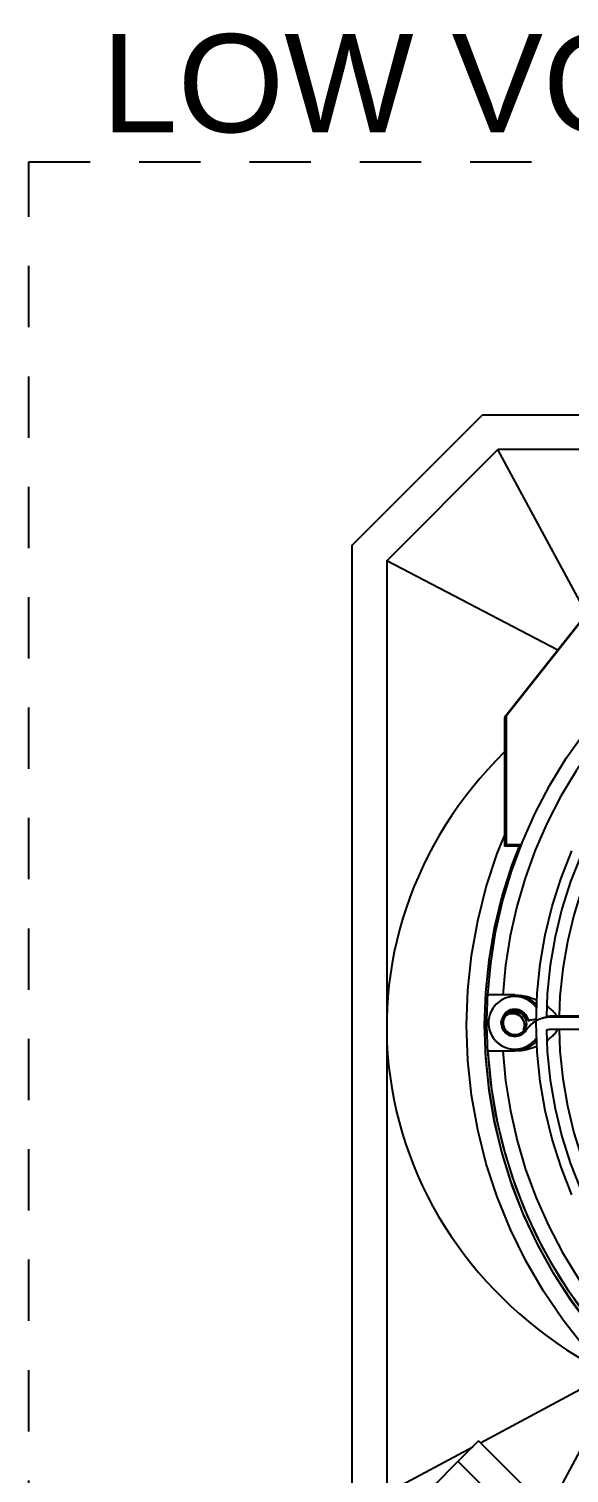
# Model space of a CAD drawing. Header units: inches. Extents: x 0 to 34.2, y 0 to 22.
# Drawn here: x 6.412 to 7.513, y 12.537 to 15.481 of the extents above; entities that cross this region are included whole.
import ezdxf
from ezdxf.enums import TextEntityAlignment as Align

# ---------------------------------------------------------------- set-up
doc = ezdxf.new("R2010")
doc.units = ezdxf.units.IN
doc.header["$MEASUREMENT"] = 0
doc.linetypes.add('HIDDEN2', pattern=[0.1875, 0.125, -0.0625])
doc.layers.add('LOCBOX', color=3, linetype='HIDDEN2')
doc.layers.add('SYMS', color=7, linetype='Continuous')
doc.styles.get("Standard").update_dxf_attribs({"font": 'arial.ttf'})
doc.styles.add('WD', font='romans.shx', dxfattribs={"height": 0.185})

# ---------------------------------------------------------------- blocks, each defined once
blk = doc.blocks.new('HDV1_FAN_001')
at = {"color": 7, "linetype": 'Continuous'}
for p, q in [((2.8435, 2.7419), (0.882, 2.7419)), ((2.8435, 2.7419), (3.1099, 2.4755)), ((2.8126, 2.6711), (0.9128, 2.6711)), ((0.9128, 2.6711), (1.0067, 2.4958)), ((2.6306, 2.3223), (2.8126, 2.6711)), ((2.8126, 2.6711), (3.0391, 2.4446)), ((1.0151, 2.48), (1.1549, 2.2188)), ((3.1099, 2.4755), (3.1098, 0.514)), ((1.1386, 2.2026), (0.6863, 2.4446)), ((1.8139, 2.4649), (1.8139, 2.4344)), ((1.8728, 2.4672), (1.8654, 2.4671)), ((1.8736, 2.4708), (1.8661, 2.4714)), ((1.8662, 2.471), (1.8736, 2.4705)), ((1.878, 2.4666), (1.8728, 2.4672)), ((1.9089, 2.4479), (1.9089, 2.4479)), ((1.9278, 2.4344), (1.9278, 2.4649)), ((2.705, 2.2634), (3.0391, 2.4446)), ((3.039, 0.5448), (3.0391, 2.4446)), ((1.8139, 2.4344), (1.8138, 2.4251)), ((1.8138, 2.4251), (1.8138, 2.4097)), ((1.886, 2.4278), (1.8854, 2.4285)), ((1.8881, 2.4242), (1.886, 2.4278)), ((1.8895, 2.4203), (1.8881, 2.4242)), ((1.8903, 2.4293), (1.8903, 2.4293)), ((1.9277, 2.4251), (1.9278, 2.4344)), ((1.9277, 2.4097), (1.9277, 2.4251)), ((2.2311, 2.4311), (2.2344, 2.4277)), ((2.4932, 2.4311), (2.2311, 2.4311)), ((2.2311, 2.3975), (2.2311, 2.4311)), ((2.4965, 2.4277), (2.2344, 2.4277)), ((2.2344, 2.4277), (2.2344, 2.3962)), ((2.4965, 2.4277), (2.4932, 2.4311)), ((2.7666, 2.2146), (2.4932, 2.4311)), ((2.4965, 2.4277), (2.77, 2.2112)), ((1.8139, 2.4058), (1.8138, 2.4097)), ((1.814, 2.4031), (1.8146, 2.3972)), ((1.8512, 2.3959), (1.8538, 2.3928)), ((1.8564, 2.3922), (1.8604, 2.3908)), ((1.8354, 2.365), (1.8305, 2.3693)), ((1.8757, 2.3815), (1.8761, 2.3795)), ((1.8761, 2.3795), (1.8768, 2.3751)), ((1.8769, 2.3735), (1.8761, 2.3783)), ((1.8782, 2.366), (1.8769, 2.3735)), ((1.8581, 2.3342), (1.8581, 2.3301)), ((1.8581, 2.3301), (1.8581, 1.5781)), ((1.8844, 2.3262), (1.8843, 2.3342)), ((1.8843, 1.5781), (1.8844, 2.3262))]:
    blk.add_line(p, q, dxfattribs=at)
at = {"color": 6, "linetype": 'Continuous'}
for p, q in [((0.8354, 2.6671), (1.0188, 2.4837)), ((0.9771, 2.5254), (0.8401, 2.3884)), ((0.8818, 2.3467), (1.0188, 2.4837))]:
    blk.add_line(p, q, dxfattribs=at)
at = {"color": 7, "linetype": 'Continuous'}
for points in [[(1.1555, 2.2188), (1.2086, 2.2671), (1.2646, 2.3113), (1.3238, 2.3515), (1.3856, 2.3875), (1.4497, 2.419), (1.5159, 2.446), (1.5838, 2.4682), (1.6531, 2.4856), (1.7234, 2.4981), (1.7944, 2.5056), (1.8658, 2.5081), (1.9371, 2.5056), (2.0082, 2.4981), (2.0785, 2.4856), (2.1478, 2.4682), (2.2157, 2.446), (2.2522, 2.4311)], [(1.8088, 2.47), (1.7417, 2.4638), (1.6756, 2.453), (1.6102, 2.4377), (1.546, 2.418), (1.4833, 2.3939), (1.4224, 2.3656), (1.3637, 2.3333), (1.3072, 2.2969), (1.2532, 2.2566), (1.202, 2.2127), (1.154, 2.1653), (1.1094, 2.1148), (1.0684, 2.0614), (1.0312, 2.0054), (0.9979, 1.947), (0.9688, 1.8864), (0.9438, 1.8241)], [(0.945, 1.8261), (0.9698, 1.8878), (0.9987, 1.9477), (1.0317, 2.0054), (1.0684, 2.0607), (1.1088, 2.1134), (1.1527, 2.1633), (1.1999, 2.2101), (1.2501, 2.2536), (1.3033, 2.2936), (1.359, 2.33), (1.4169, 2.3624), (1.4769, 2.3908), (1.5389, 2.4151), (1.6025, 2.4352), (1.6673, 2.451), (1.7331, 2.4623), (1.7993, 2.4691), (1.8661, 2.4714)], [(1.8138, 2.4649), (1.8027, 2.4645), (1.7356, 2.4575), (1.6689, 2.4459), (1.6032, 2.4297), (1.5388, 2.409), (1.476, 2.384), (1.4151, 2.3546), (1.3564, 2.3212), (1.2999, 2.2836), (1.2462, 2.2422), (1.1955, 2.1973), (1.148, 2.1489), (1.104, 2.0974), (1.0636, 2.043), (1.0272, 1.986), (0.9947, 1.9266), (0.9665, 1.8652), (0.9425, 1.8019)], [(0.9367, 1.7831), (0.9587, 1.845), (0.9848, 1.9053), (1.0148, 1.9637), (1.0487, 2.02), (1.0862, 2.0738), (1.1273, 2.125), (1.1717, 2.1733), (1.2192, 2.2185), (1.2696, 2.2605), (1.3227, 2.2989), (1.3782, 2.3337), (1.4358, 2.3647), (1.4955, 2.3918), (1.5568, 2.4149), (1.6196, 2.4338), (1.6836, 2.4485), (1.7483, 2.4589), (1.8139, 2.4649)], [(1.8138, 2.465), (1.8233, 2.4655), (1.8327, 2.4659), (1.8422, 2.4663), (1.8517, 2.4665), (1.8612, 2.4666), (1.8707, 2.4667)], [(1.9089, 2.4479), (1.9047, 2.4516), (1.9001, 2.4549), (1.8953, 2.4577), (1.8902, 2.46), (1.8849, 2.4617), (1.8795, 2.4629), (1.8739, 2.4635), (1.8683, 2.4635), (1.8628, 2.463), (1.8573, 2.4619), (1.852, 2.4602), (1.8469, 2.458), (1.842, 2.4552), (1.8375, 2.452), (1.8334, 2.4484), (1.8296, 2.4443), (1.8262, 2.4398), (1.8234, 2.4349), (1.821, 2.4299), (1.8192, 2.4246), (1.8179, 2.4192), (1.8173, 2.4137), (1.8171, 2.4082), (1.8176, 2.4028), (1.8185, 2.3976), (1.8199, 2.3927), (1.8217, 2.3881), (1.8239, 2.3838), (1.8263, 2.3798), (1.8289, 2.3763), (1.8315, 2.3732), (1.8328, 2.3719)], [(1.9089, 2.4479), (1.9074, 2.4493), (1.903, 2.4529), (1.8982, 2.4561), (1.8931, 2.4588), (1.8878, 2.4609), (1.8823, 2.4624), (1.8767, 2.4633), (1.871, 2.4636), (1.8653, 2.4633), (1.8597, 2.4624), (1.8542, 2.4609), (1.8489, 2.4589), (1.8438, 2.4563), (1.839, 2.4532), (1.8346, 2.4496), (1.8306, 2.4455), (1.8272, 2.4411), (1.8242, 2.4364), (1.8218, 2.4317), (1.8199, 2.4268), (1.8185, 2.422), (1.8176, 2.4172), (1.8172, 2.4124), (1.8172, 2.4078)], [(1.8661, 2.4714), (1.8585, 2.4708), (1.8513, 2.4694), (1.8442, 2.467), (1.842, 2.4659)], [(1.8433, 2.4659), (1.8446, 2.4666), (1.8516, 2.469), (1.8589, 2.4704), (1.8662, 2.471)], [(1.8661, 2.4714), (1.9327, 2.4691), (1.9987, 2.4623), (2.0644, 2.4511), (2.1291, 2.4354), (2.1925, 2.4154), (2.2311, 2.4003)], [(1.8707, 2.4667), (1.8802, 2.4666), (1.8897, 2.4665), (1.8992, 2.4663), (1.9087, 2.4659), (1.9182, 2.4655), (1.9277, 2.465)], [(1.8736, 2.4705), (1.8809, 2.4691), (1.8879, 2.4667), (1.889, 2.4662)], [(1.9007, 2.3652), (1.905, 2.3684), (1.9093, 2.3724), (1.9132, 2.3767), (1.9165, 2.3814), (1.9192, 2.3865), (1.9214, 2.3917), (1.9231, 2.3972), (1.9241, 2.4028), (1.9246, 2.4086), (1.9244, 2.4143), (1.9236, 2.42), (1.9222, 2.4256), (1.9202, 2.431), (1.9177, 2.4362), (1.9146, 2.441), (1.9111, 2.4454), (1.9089, 2.4479)], [(1.9163, 2.3812), (1.919, 2.386), (1.9212, 2.3911), (1.9229, 2.3964), (1.924, 2.4019), (1.9245, 2.4074), (1.9245, 2.413), (1.9239, 2.4186), (1.9227, 2.424), (1.9209, 2.4293), (1.9186, 2.4344), (1.9158, 2.4392), (1.9126, 2.4437), (1.9089, 2.4479)], [(1.9278, 2.4649), (1.992, 2.4591), (2.0553, 2.4491), (2.1179, 2.4349), (2.1795, 2.4167), (2.2397, 2.3945), (2.2984, 2.3684), (2.3551, 2.3385), (2.4099, 2.305), (2.4623, 2.268), (2.5121, 2.2276), (2.5638, 2.1795)], [(1.8139, 2.4344), (1.7523, 2.4286), (1.6914, 2.419), (1.6312, 2.4053), (1.572, 2.3878), (1.5141, 2.3665), (1.4577, 2.3415), (1.403, 2.3128), (1.3503, 2.2807), (1.2998, 2.2452), (1.2517, 2.2065), (1.2062, 2.1647), (1.1636, 2.1201), (1.124, 2.0729), (1.0874, 2.0231)], [(1.8749, 2.4371), (1.8715, 2.4374), (1.8681, 2.4373), (1.8648, 2.4367), (1.8615, 2.4358), (1.8585, 2.4344), (1.8556, 2.4328), (1.8529, 2.4308), (1.8505, 2.4284), (1.8484, 2.4258), (1.8467, 2.423), (1.8452, 2.4199), (1.8442, 2.4167), (1.8436, 2.4134), (1.8433, 2.4101), (1.8435, 2.4068), (1.8441, 2.4035), (1.8451, 2.4003), (1.8464, 2.3972), (1.8482, 2.3942), (1.8505, 2.3914), (1.8513, 2.3906)], [(1.8513, 2.3906), (1.85, 2.3919), (1.8478, 2.3948), (1.846, 2.398), (1.8447, 2.4013), (1.8438, 2.4047), (1.8434, 2.4082), (1.8434, 2.4116), (1.8438, 2.415), (1.8447, 2.4183), (1.846, 2.4216), (1.8476, 2.4246), (1.8497, 2.4274), (1.8521, 2.43), (1.8548, 2.4322), (1.8578, 2.4341), (1.861, 2.4355), (1.8643, 2.4366), (1.8678, 2.4372), (1.8712, 2.4374), (1.8747, 2.4371), (1.8781, 2.4364)], [(1.851, 2.4233), (1.8489, 2.4195), (1.8476, 2.4157), (1.8469, 2.4115), (1.8469, 2.4074), (1.8477, 2.4033), (1.8491, 2.3995), (1.8512, 2.3959)], [(1.8877, 2.4266), (1.8844, 2.4294), (1.8808, 2.4314), (1.8768, 2.4328), (1.8727, 2.4335), (1.8686, 2.4335), (1.8645, 2.4328), (1.8606, 2.4313), (1.8569, 2.4292), (1.8538, 2.4265), (1.851, 2.4233)], [(1.8903, 2.4293), (1.891, 2.4286), (1.8932, 2.4259), (1.8951, 2.423), (1.8965, 2.4198), (1.8976, 2.4165), (1.8982, 2.4131), (1.8984, 2.4096), (1.8981, 2.4061), (1.8974, 2.4027), (1.8963, 2.3993), (1.8947, 2.3962), (1.8928, 2.3932), (1.8904, 2.3905), (1.8877, 2.3881), (1.8847, 2.3861), (1.8815, 2.3845), (1.8781, 2.3833), (1.8754, 2.3827)], [(1.8903, 2.4293), (1.8898, 2.4298), (1.8873, 2.432), (1.8844, 2.4338), (1.8814, 2.4353), (1.8782, 2.4364)], [(1.8845, 2.4338), (1.8874, 2.4318), (1.8901, 2.4296), (1.8903, 2.4293)], [(1.8889, 2.4211), (1.8897, 2.417), (1.8897, 2.4128), (1.8891, 2.4087), (1.8877, 2.4047), (1.8856, 2.401)], [(1.8862, 2.4004), (1.8883, 2.4041), (1.8896, 2.408), (1.8903, 2.4121), (1.8903, 2.4163), (1.8895, 2.4203)], [(1.8905, 2.3961), (1.8925, 2.3999), (1.8939, 2.4037), (1.8946, 2.4079), (1.8946, 2.412), (1.8938, 2.4161), (1.8924, 2.4199), (1.8903, 2.4235), (1.8877, 2.4266)], [(1.8896, 2.4243), (1.8917, 2.4207), (1.8932, 2.4168), (1.8939, 2.4127), (1.894, 2.4085), (1.8933, 2.4044), (1.892, 2.4005), (1.8899, 2.3967)], [(1.8926, 2.393), (1.8945, 2.3958), (1.896, 2.3988), (1.8972, 2.4019), (1.898, 2.4052), (1.8983, 2.4085), (1.8983, 2.4119), (1.8978, 2.4152), (1.897, 2.4185), (1.8957, 2.4216), (1.8941, 2.4246), (1.8921, 2.4273), (1.8903, 2.4293)], [(2.7099, 1.931), (2.6797, 1.9838), (2.6463, 2.0344), (2.6097, 2.0829), (2.5701, 2.1289), (2.5276, 2.1723), (2.4824, 2.2129), (2.4347, 2.2505), (2.3847, 2.285), (2.3326, 2.3162), (2.2786, 2.3441), (2.223, 2.3684), (2.1659, 2.3891), (2.1076, 2.4061), (2.0483, 2.4194), (1.9884, 2.4288), (1.9278, 2.4344)], [(1.8304, 2.3694), (1.8256, 2.375), (1.8214, 2.3812), (1.8181, 2.3879), (1.8157, 2.3949), (1.8143, 2.4022), (1.8139, 2.4058)], [(1.8146, 2.3972), (1.8154, 2.3916), (1.8165, 2.3864), (1.8177, 2.3816), (1.8191, 2.377), (1.8205, 2.3727), (1.8221, 2.3687), (1.8236, 2.3649), (1.8237, 2.3646)], [(1.8175, 2.4033), (1.8183, 2.3989), (1.8193, 2.3947), (1.8207, 2.3906), (1.8223, 2.3868), (1.8242, 2.3832), (1.8264, 2.3798)], [(1.8513, 2.3906), (1.8528, 2.3891), (1.8546, 2.3877), (1.857, 2.386), (1.8601, 2.3837), (1.8632, 2.3811), (1.8642, 2.3802)], [(1.8539, 2.3928), (1.8571, 2.39), (1.8607, 2.388), (1.8646, 2.3866), (1.8687, 2.3859), (1.8729, 2.3859), (1.877, 2.3866)], [(1.8899, 2.3967), (1.8871, 2.3935), (1.884, 2.3908), (1.8804, 2.3887), (1.8765, 2.3872), (1.8725, 2.3865), (1.8683, 2.3864), (1.8642, 2.3871), (1.8603, 2.3885), (1.8567, 2.3905)], [(1.8856, 2.401), (1.8829, 2.3977), (1.8797, 2.3951), (1.8761, 2.393), (1.8722, 2.3915), (1.8682, 2.3908), (1.8641, 2.3907), (1.86, 2.3914)], [(1.8604, 2.3908), (1.8645, 2.3901), (1.8686, 2.3901), (1.8727, 2.3909), (1.8766, 2.3923), (1.8803, 2.3944), (1.8835, 2.3971), (1.8862, 2.4004)], [(1.8754, 2.3827), (1.8789, 2.3835), (1.8821, 2.3848), (1.8851, 2.3863), (1.8879, 2.3883), (1.8904, 2.3905)], [(1.877, 2.3866), (1.8809, 2.3881), (1.8846, 2.3902), (1.8877, 2.3929), (1.8905, 2.3961)], [(1.9267, 2.3991), (1.9258, 2.3949), (1.9234, 2.3879), (1.9201, 2.3812), (1.9159, 2.375), (1.911, 2.3694), (1.906, 2.3651)], [(1.9164, 2.3647), (1.9166, 2.365), (1.9182, 2.3688), (1.9198, 2.3728), (1.9214, 2.3771), (1.9229, 2.3816), (1.9242, 2.3865), (1.9254, 2.3917), (1.9264, 2.3977)], [(1.9277, 2.4097), (1.9272, 2.4022), (1.9267, 2.3991)], [(1.5205, 2.2934), (1.5764, 2.3154), (1.6337, 2.3336), (1.692, 2.3478), (1.7512, 2.3581), (1.811, 2.3642), (1.8711, 2.3662), (1.9311, 2.3642), (1.9909, 2.3581), (2.0501, 2.3478), (2.1084, 2.3336), (2.1657, 2.3154), (2.2216, 2.2934)], [(1.8287, 2.3766), (1.8311, 2.3737), (1.8328, 2.3719)], [(1.8328, 2.3719), (1.8342, 2.3706), (1.837, 2.3681), (1.84, 2.3659), (1.841, 2.3652)], [(1.8642, 2.3802), (1.8659, 2.3785), (1.8685, 2.3757)], [(1.8754, 2.3661), (1.8737, 2.3689), (1.871, 2.3727), (1.8682, 2.3761), (1.8649, 2.3795), (1.8642, 2.3802)], [(1.8707, 2.373), (1.8728, 2.3701), (1.8745, 2.3675)], [(1.8745, 2.3675), (1.876, 2.365), (1.8773, 2.3626), (1.8782, 2.3606), (1.879, 2.3587)], [(1.8761, 2.3783), (1.8757, 2.3807), (1.8756, 2.3816), (1.8755, 2.3822), (1.8755, 2.3826), (1.8754, 2.3827)], [(1.8754, 2.3827), (1.8755, 2.3826), (1.8756, 2.3822), (1.8757, 2.3815)], [(1.8768, 2.3751), (1.8784, 2.3661), (1.8784, 2.366)], [(1.879, 2.3587), (1.8796, 2.3571), (1.8801, 2.3557), (1.8805, 2.3543), (1.8809, 2.353), (1.8813, 2.3517), (1.8816, 2.3505), (1.8818, 2.3492), (1.8821, 2.3479), (1.8823, 2.3464), (1.8825, 2.3445), (1.8828, 2.3421), (1.8829, 2.3392), (1.8829, 2.336)], [(1.9007, 2.3652), (1.9008, 2.3653), (1.9053, 2.3687), (1.9095, 2.3725)], [(1.8562, 2.3452), (1.8124, 2.3437), (1.754, 2.3377), (1.6962, 2.3278), (1.6392, 2.3139), (1.5833, 2.2961), (1.5287, 2.2746), (1.4757, 2.2494), (1.4245, 2.2206), (1.3755, 2.1884), (1.3287, 2.153), (1.2845, 2.1144), (1.243, 2.0729), (1.2044, 2.0287), (1.1689, 1.9819), (1.1368, 1.9329), (1.108, 1.8817), (1.0828, 1.8287), (1.0613, 1.7741), (1.0435, 1.7182), (1.0296, 1.6612), (1.0196, 1.6034), (1.0136, 1.545), (1.0116, 1.4864)], [(1.8347, 2.3445), (1.8353, 2.3436), (1.837, 2.3413), (1.8387, 2.339), (1.8404, 2.3369), (1.8421, 2.335), (1.8438, 2.3332), (1.8455, 2.3315), (1.8472, 2.3299), (1.8489, 2.3284), (1.8506, 2.3271), (1.8522, 2.3259), (1.8539, 2.3248), (1.8556, 2.3238), (1.8572, 2.3229), (1.8582, 2.3224)], [(1.8562, 2.3452), (1.8564, 2.3448), (1.8565, 2.3443), (1.8567, 2.3438), (1.8568, 2.3432), (1.857, 2.3427), (1.8571, 2.3422), (1.8572, 2.3417), (1.8573, 2.3412), (1.8574, 2.3406), (1.8575, 2.3401), (1.8576, 2.3396), (1.8577, 2.3391), (1.8578, 2.3386), (1.8579, 2.338), (1.8579, 2.3374), (1.858, 2.3367), (1.8581, 2.3359), (1.8581, 2.3351), (1.8581, 2.3342)], [(1.8829, 2.336), (1.883, 2.3208), (1.8829, 1.578)], [(2.7304, 1.4864), (2.7284, 1.545), (2.7224, 1.6034), (2.7124, 1.6612), (2.6985, 1.7182), (2.6808, 1.7741), (2.6592, 1.8287), (2.634, 1.8817), (2.6053, 1.9329), (2.5731, 1.9819), (2.5377, 2.0287), (2.4991, 2.0729), (2.4576, 2.1144), (2.4134, 2.153), (2.3666, 2.1884), (2.3176, 2.2206), (2.2664, 2.2494), (2.2134, 2.2746), (2.1588, 2.2961), (2.1029, 2.3139), (2.0459, 2.3278), (1.9881, 2.3377), (1.9297, 2.3437), (1.8832, 2.3453)], [(1.8843, 2.3342), (1.8842, 2.3379), (1.8839, 2.341), (1.8836, 2.3434), (1.8832, 2.3453)], [(1.8844, 2.3242), (1.8854, 2.3248), (1.8871, 2.3259), (1.8888, 2.3271), (1.8905, 2.3285), (1.8922, 2.3299), (1.894, 2.3315), (1.8957, 2.3332), (1.8974, 2.335), (1.8992, 2.337), (1.9009, 2.3391), (1.9027, 2.3413), (1.9044, 2.3437), (1.905, 2.3446)], [(1.8582, 2.3193), (1.8132, 2.3178), (1.7571, 2.312), (1.7015, 2.3025), (1.6466, 2.2893), (1.5928, 2.2723), (1.5403, 2.2517), (1.4892, 2.2277), (1.44, 2.2002), (1.3927, 2.1694), (1.3476, 2.1355), (1.3049, 2.0986), (1.2647, 2.059), (1.2274, 2.0167), (1.1974, 1.9775)], [(2.4578, 2.076), (2.43, 2.1025), (2.3875, 2.1388), (2.3426, 2.1721), (2.2956, 2.2023), (2.2466, 2.2293), (2.196, 2.253), (2.1439, 2.2732), (2.0905, 2.2898), (2.0362, 2.3028), (1.9811, 2.3122), (1.9254, 2.3178), (1.8844, 2.3192)]]:
    blk.add_lwpolyline(points, dxfattribs=at)
blk.add_ellipse((1.8686, 1.7977), major_axis=(-0.0421, 0.8726), ratio=0.927837, start_param=-0.803719, end_param=1.022947, dxfattribs=at)
at = {"style": 'WD', "width": 0.7}
for tag, p in [('LOC', (1.875, 3.0625)), ('XREF', (3.4104, 2.0312)), ('INST', (3.3958, 1.875))]:
    blk.add_attdef(tag, text='', height=0.125, dxfattribs=at).set_placement(p, align=Align.CENTER)
at = {"style": 'WD'}
blk.add_attdef('TAG1', text='', height=0.125, dxfattribs=at).set_placement((1.875, 2.875), align=Align.CENTER)
for tag, p, flags in [('FAMILY', (3.2047, 2.4023), 9), ('X4TERM01', (0.6875, 2.125), 1), ('X4TERM02', (0.6875, 0.875), 1), ('X4TERM03', (0.8125, 0.5), 1)]:
    blk.add_attdef(tag, p, '', height=0.01, dxfattribs=dict(at, flags=flags))
at = {"style": 'WD', "flags": 9}
for tag, p in [('CAT', (3.2297, 2.3582)), ('ASSYCODE', (3.23, 2.3214)), ('MFG', (3.2278, 2.3387))]:
    blk.add_attdef(tag, text='', height=0.01, dxfattribs=at).set_placement(p, align=Align.CENTER)
at = {"style": 'WD', "width": 0.8}
for tag, p in [('TERM01', (0.625, 2.0312)), ('TERM02', (0.625, 0.7812))]:
    blk.add_attdef(tag, text='', height=0.125, dxfattribs=at).set_placement(p, align=Align.TOP_RIGHT)
at = {"style": 'WD', "width": 0.7}
for tag, p in [('DESC1', (3.25, 1.1562)), ('DESC2', (3.25, 1)), ('DESC3', (3.25, 0.8521))]:
    blk.add_attdef(tag, p, '', height=0.125, dxfattribs=at)
at = {"style": 'WD', "width": 0.8}
blk.add_attdef('TERM03', text='', height=0.125, dxfattribs=at).set_placement((0.875, 0.25), align=Align.TOP_CENTER)

msp = doc.modelspace()

# ---------------------------------------------------------------- linework, layer by layer
at = {"layer": 'LOCBOX'}
msp.add_lwpolyline([(6.4118, 15.2099), (11.3493, 15.2099), (11.3493, 11.2724), (6.4118, 11.2724)], close=True, dxfattribs=at)

# ---------------------------------------------------------------- block references
at = {"layer": 'SYMS', "rotation": 90}
msp.add_blockref('HDV1_FAN_001', (9.8125, 11.5841), dxfattribs=at)

# ---------------------------------------------------------------- texts
at = {"layer": 'LOCBOX'}
msp.add_text('LOW VOLTAGE ENCLOSURE (LVE)', height=0.2, dxfattribs=at).set_placement((8.8806, 15.2099), align=Align.BOTTOM_CENTER)

doc.saveas('drawing.dxf')
